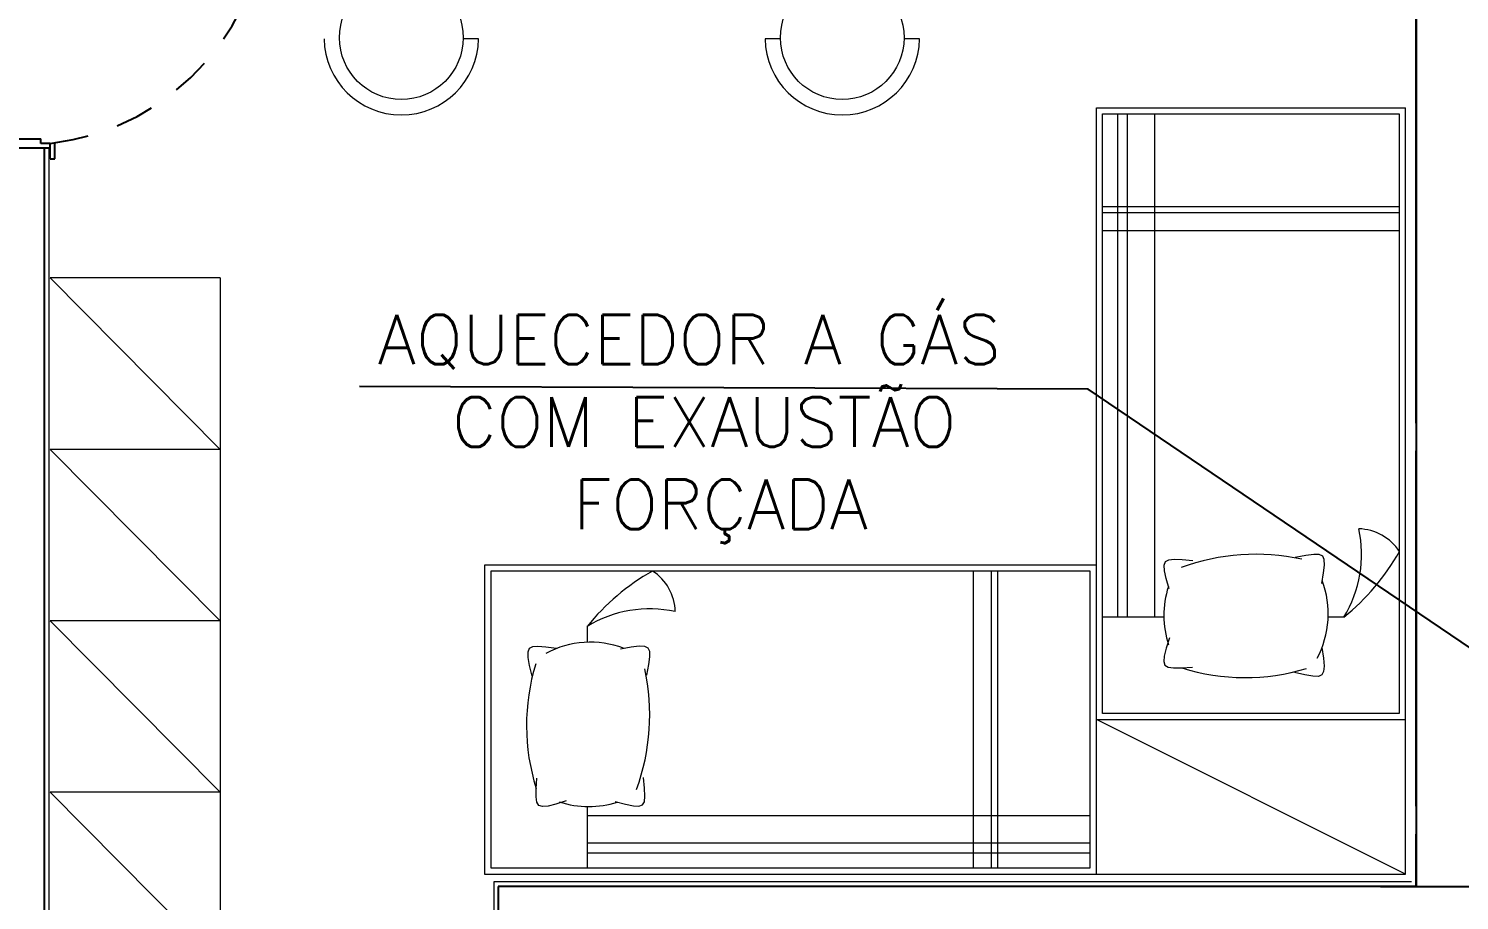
# Model space of a CAD drawing. Header units: millimetres. Extents: x 188.6 to 263.2, y 40.1 to 120.1.
# Drawn here: x 218.919 to 223.549, y 110.594 to 113.416 of the extents above; entities that cross this region are included whole.
import ezdxf

# ---------------------------------------------------------------- set-up
doc = ezdxf.new("R2010")
doc.units = ezdxf.units.MM
doc.linetypes.add('_XREF_APTOS 1003 E 1004$0$HIDDEN2', pattern=[0.1875, 0.125, -0.0625])
for name, color, linetype in [('_XREF_APTOS 1003 E 1004$0$A-MC-ALVENARIA', 7, 'Continuous'), ('_XREF_APTOS 1003 E 1004$0$E-MC-ESQUADRIAS', 2, 'Continuous'), ('ARQ', 8, 'Continuous'), ('ARQ-BASE', 8, 'Continuous'), ('GAS-TEXTO', 7, 'Continuous'), ('TIGRECAD', 2, 'Continuous')]:
    doc.layers.add(name, color=color, linetype=linetype)
doc.layers.add('_XREF_APTOS 1003 E 1004$0$L-MC-LAYOUT', color=252, linetype='Continuous', lineweight=5)
doc.layers.add('_XREF_APTOS 1003 E 1004$0$R-MC-REBOCO', color=1, linetype='Continuous', lineweight=5)
doc.styles.add('60-50', font='romans.shx', dxfattribs={"height": 0.08})
doc.dimstyles.new('SETAS50', dxfattribs={"dimtxt": 0.08, "dimasz": 0.1, "dimexe": 0.15, "dimexo": 0, "dimgap": 0.1, "dimtad": 1, "dimzin": 10, "dimdsep": 46, "dimtxsty": '60-50', "dimblk1": 'OPEN', "dimblk2": 'OPEN', "dimsah": 1, "dimcen": 0, "dimclrd": 244, "dimclre": 8, "dimclrt": 2, "dimadec": 0, "dimazin": 0, "dimtfac": 1, "dimtix": 1, "dimtmove": 2, "dimatfit": 3, "dimldrblk": 'OPEN', "dimfxl": 0.15, "dimtolj": 1, "dimtzin": 6, "dimarcsym": 0})

# ---------------------------------------------------------------- blocks, each defined once
blk = doc.blocks.new('A$C1BFF5DEF')
at = {"layer": '_XREF_APTOS 1003 E 1004$0$A-MC-ALVENARIA', "color": 8}
for p, q in [((24.5203, 5.155), (24.5203, 1.585)), ((20.0803, 3.975), (20.0803, 0.2549)), ((24.5203, 1.585), (21.5503, 1.585)), ((21.5503, 1.585), (21.5503, 1.495))]:
    blk.add_line(p, q, dxfattribs=at)
at = {"layer": '_XREF_APTOS 1003 E 1004$0$E-MC-ESQUADRIAS', "color": 8}
for p, q in [((19.9553, 4.005), (20.0703, 4.005)), ((20.0703, 3.99), (20.0703, 4.005)), ((20.1003, 3.99), (20.0703, 3.99)), ((20.1003, 3.94), (20.1003, 3.99)), ((20.1153, 3.94), (20.1153, 3.99)), ((20.1003, 3.975), (19.9703, 3.975)), ((20.1003, 3.94), (20.1153, 3.94))]:
    blk.add_line(p, q, dxfattribs=at)
at = {"layer": '_XREF_APTOS 1003 E 1004$0$E-MC-ESQUADRIAS', "color": 8, "linetype": '_XREF_APTOS 1003 E 1004$0$HIDDEN2'}
blk.add_arc((20.009, 4.7762), 0.7915, 276.6265, 1.0016, dxfattribs=at)
at = {"layer": '_XREF_APTOS 1003 E 1004$0$L-MC-LAYOUT', "color": 8}
for p, q in [((21.4865, 4.3282), (21.4365, 4.3282)), ((22.4634, 4.3282), (22.4134, 4.3282)), ((22.9134, 4.3282), (22.8633, 4.3282)), ((23.4857, 1.6252), (23.4857, 4.1052)), ((23.4857, 4.1052), (24.4857, 4.1052)), ((23.5057, 2.1452), (23.5057, 4.0852)), ((23.5057, 4.0852), (24.4657, 4.0852)), ((23.5547, 2.457), (23.5547, 4.0852)), ((23.5863, 2.457), (23.5863, 4.0852)), ((23.6749, 2.457), (23.6749, 4.0852)), ((24.4657, 4.0852), (24.4657, 2.1452)), ((24.4857, 1.6252), (24.4857, 4.1052)), ((24.4657, 3.7852), (23.5057, 3.7852)), ((24.4657, 3.7652), (23.5057, 3.7652)), ((24.4657, 3.7069), (23.5057, 3.7069)), ((20.6503, 3.5548), (20.1003, 3.5548)), ((20.1003, 3.5548), (20.6503, 2.9998)), ((20.6503, 3.5548), (20.6503, 0.7798)), ((20.6503, 2.9998), (20.1003, 2.9998)), ((20.1003, 2.9998), (20.6503, 2.4448)), ((23.7092, 2.6363), (23.7198, 2.6425)), ((23.7198, 2.6425), (23.7375, 2.6444)), ((23.7375, 2.6444), (23.7634, 2.6433)), ((23.7634, 2.6433), (23.7983, 2.64)), ((24.1633, 2.6559), (24.1289, 2.6493)), ((24.189, 2.6595), (24.1633, 2.6559)), ((24.2068, 2.6593), (24.189, 2.6595)), ((24.218, 2.6541), (24.2068, 2.6593)), ((24.2233, 2.6432), (24.218, 2.6541)), ((24.2239, 2.6253), (24.2233, 2.6432)), ((23.4857, 2.6252), (21.5057, 2.6252)), ((21.5057, 2.6252), (21.5057, 1.6252)), ((23.4657, 2.6052), (21.5257, 2.6052)), ((21.5257, 2.6052), (21.5257, 1.6452)), ((23.0874, 2.6052), (23.0874, 1.6452)), ((23.1457, 2.6052), (23.1457, 1.6452)), ((23.1657, 2.6052), (23.1657, 1.6452)), ((23.4657, 1.6452), (23.4657, 2.6052)), ((23.7049, 2.6249), (23.7092, 2.6363)), ((23.706, 2.6071), (23.7049, 2.6249)), ((23.7116, 2.5819), (23.706, 2.6071)), ((24.2149, 2.5652), (24.2208, 2.5997)), ((24.2208, 2.5997), (24.2239, 2.6253)), ((23.7207, 2.5481), (23.7116, 2.5819)), ((23.7042, 2.457), (23.5057, 2.457)), ((24.2867, 2.457), (24.2359, 2.457)), ((20.6503, 2.4448), (20.1003, 2.4448)), ((20.1003, 2.4448), (20.6503, 1.8898)), ((21.8375, 2.4262), (21.8375, 2.3754)), ((21.6786, 2.362), (21.6609, 2.3607)), ((21.7044, 2.3598), (21.6786, 2.362)), ((21.9801, 2.3603), (22.0058, 2.3635)), ((22.0058, 2.3635), (22.0236, 2.3629)), ((22.0236, 2.3629), (22.0346, 2.3575)), ((23.7224, 2.3892), (23.712, 2.3558)), ((21.6501, 2.3549), (21.6454, 2.3436)), ((21.6454, 2.3436), (21.6458, 2.3257)), ((21.6458, 2.3257), (21.6504, 2.3003)), ((21.6609, 2.3607), (21.6501, 2.3549)), ((21.7391, 2.3552), (21.7044, 2.3598)), ((21.9457, 2.3545), (21.9801, 2.3603)), ((22.0346, 2.3575), (22.0397, 2.3464)), ((22.04, 2.3285), (22.0363, 2.3029)), ((22.0397, 2.3464), (22.04, 2.3285)), ((23.7055, 2.3308), (23.7037, 2.3131)), ((23.712, 2.3558), (23.7055, 2.3308)), ((24.2157, 2.3586), (24.2202, 2.3239)), ((24.2202, 2.3239), (24.2224, 2.2982)), ((21.6504, 2.3003), (21.6583, 2.2661)), ((22.0363, 2.3029), (22.0298, 2.2685)), ((23.7037, 2.3131), (23.7075, 2.3015)), ((23.7075, 2.3015), (23.7179, 2.2949)), ((23.7179, 2.2949), (23.7356, 2.2923)), ((23.7356, 2.2923), (23.7614, 2.2925)), ((23.7614, 2.2925), (23.7964, 2.2944)), ((24.1607, 2.27), (24.1266, 2.2778)), ((24.1862, 2.2654), (24.1607, 2.27)), ((24.2153, 2.2696), (24.2041, 2.2649)), ((24.2211, 2.2804), (24.2153, 2.2696)), ((24.2224, 2.2982), (24.2211, 2.2804)), ((24.2041, 2.2649), (24.1862, 2.2654)), ((24.4657, 2.1452), (23.5057, 2.1452)), ((23.4857, 2.1252), (24.4857, 2.1252)), ((24.4857, 1.6252), (23.4857, 2.1252)), ((21.6727, 1.8751), (21.6729, 1.901)), ((21.6729, 1.901), (21.6748, 1.936)), ((22.0237, 1.903), (22.0205, 1.9379)), ((22.0249, 1.8771), (22.0237, 1.903)), ((20.6503, 1.8898), (20.1003, 1.8898)), ((20.1003, 1.8898), (20.6503, 1.3348)), ((21.6754, 1.8574), (21.6727, 1.8751)), ((21.6819, 1.8471), (21.6754, 1.8574)), ((21.7696, 1.8619), (21.7363, 1.8515)), ((21.9285, 1.8603), (21.9623, 1.8512)), ((22.0168, 1.8488), (22.0229, 1.8593)), ((22.0229, 1.8593), (22.0249, 1.8771)), ((21.6935, 1.8433), (21.6819, 1.8471)), ((21.7112, 1.845), (21.6935, 1.8433)), ((21.7363, 1.8515), (21.7112, 1.845)), ((21.8375, 1.8437), (21.8375, 1.6452)), ((21.8375, 1.8144), (23.4657, 1.8144)), ((21.9623, 1.8512), (21.9875, 1.8456)), ((21.9875, 1.8456), (22.0053, 1.8445)), ((22.0053, 1.8445), (22.0168, 1.8488)), ((21.8375, 1.7259), (23.4657, 1.7259)), ((21.8375, 1.6943), (23.4657, 1.6943)), ((21.5057, 1.6252), (24.4857, 1.6252)), ((21.5257, 1.6452), (23.4657, 1.6452))]:
    blk.add_line(p, q, dxfattribs=at)
for centre in [(21.2365, 4.3322), (22.6634, 4.3322)]:
    blk.add_circle(centre, 0.2, dxfattribs=at)
for centre, radius, start, end in [((21.2365, 4.3322), 0.25, 180.9211, 359.0789), ((22.6634, 4.3322), 0.25, 180.9211, 359.0789), ((23.9556, 2.6598), 0.3882, 328.5148, 12.3057), ((24.331, 2.5815), 0.1611, 32.8511, 88.613), ((24.0008, 1.9615), 0.6985, 77.6546, 110.2096), ((23.8299, 3.0265), 0.73, 308.7341, 330.6662), ((22.4069, 1.9694), 0.73, 119.3338, 141.2659), ((21.9619, 2.4706), 0.1611, 1.387, 57.1489), ((24.0091, 2.4621), 0.305, 162.1913, 198.1433), ((23.9311, 2.4678), 0.305, 331.784, 20.5832), ((22.0402, 2.0952), 0.3882, 77.6943, 121.4852), ((21.8483, 2.0707), 0.305, 69.4168, 118.216), ((22.3198, 2.106), 0.6783, 162.9198, 197.5228), ((21.3419, 2.1404), 0.6985, 339.7904, 12.3454), ((23.9664, 2.9393), 0.6783, 252.4772, 287.0802), ((21.8426, 2.1487), 0.305, 251.8567, 287.8087)]:
    blk.add_arc(centre, radius, start, end, dxfattribs=at)
at = {"layer": '_XREF_APTOS 1003 E 1004$0$R-MC-REBOCO', "color": 8}
for p, q in [((20.0953, 3.975), (20.0953, 0.2699)), ((24.5053, 1.6), (21.5353, 1.6)), ((21.5353, 1.6), (21.5353, 1.48))]:
    blk.add_line(p, q, dxfattribs=at)
at = {"layer": 'ARQ-BASE', "color": 8}
for p, q in [((24.5203, 3.0848), (24.5203, 5.1549)), ((24.5203, 1.8448), (24.5203, 2.9948)), ((24.5203, 1.5849), (24.5203, 1.7548)), ((24.4053, 1.5849), (24.7753, 1.5849))]:
    blk.add_line(p, q, dxfattribs=at)
blk = doc.blocks.new('_OPEN')
at = {"color": 0, "linetype": 'ByBlock'}
for p, q in [((-1, 0.167), (0, 0)), ((0, 0), (-1, -0.167)), ((0, 0), (-1, 0))]:
    blk.add_line(p, q, dxfattribs=at)

msp = doc.modelspace()

# ---------------------------------------------------------------- block references
at = {"layer": 'ARQ'}
msp.add_blockref('A$C1BFF5DEF', (198.8891, 109.0543), dxfattribs=at)

# ---------------------------------------------------------------- next in the draw order: texts
at = {"layer": 'GAS-TEXTO', "insert": (219.7239, 112.4894), "char_height": 0.16, "width": 2.937043, "attachment_point": 1, "style": '60-50'}
msp.add_mtext('\\pi0.32566;AQUECEDOR A GÁS\\P\\pi0.56566;COM EXAUSTÃO \\P\\pi0.95805;FORÇADA', dxfattribs=at)

# ---------------------------------------------------------------- next in the draw order: leaders
at = {"layer": 'TIGRECAD'}
msp.add_leader([(224.5763, 110.7385), (222.3478, 112.2492), (219.9905, 112.2576)], dimstyle='SETAS50', override={"dimasz": 0.15}, dxfattribs=at)

doc.saveas('drawing.dxf')
